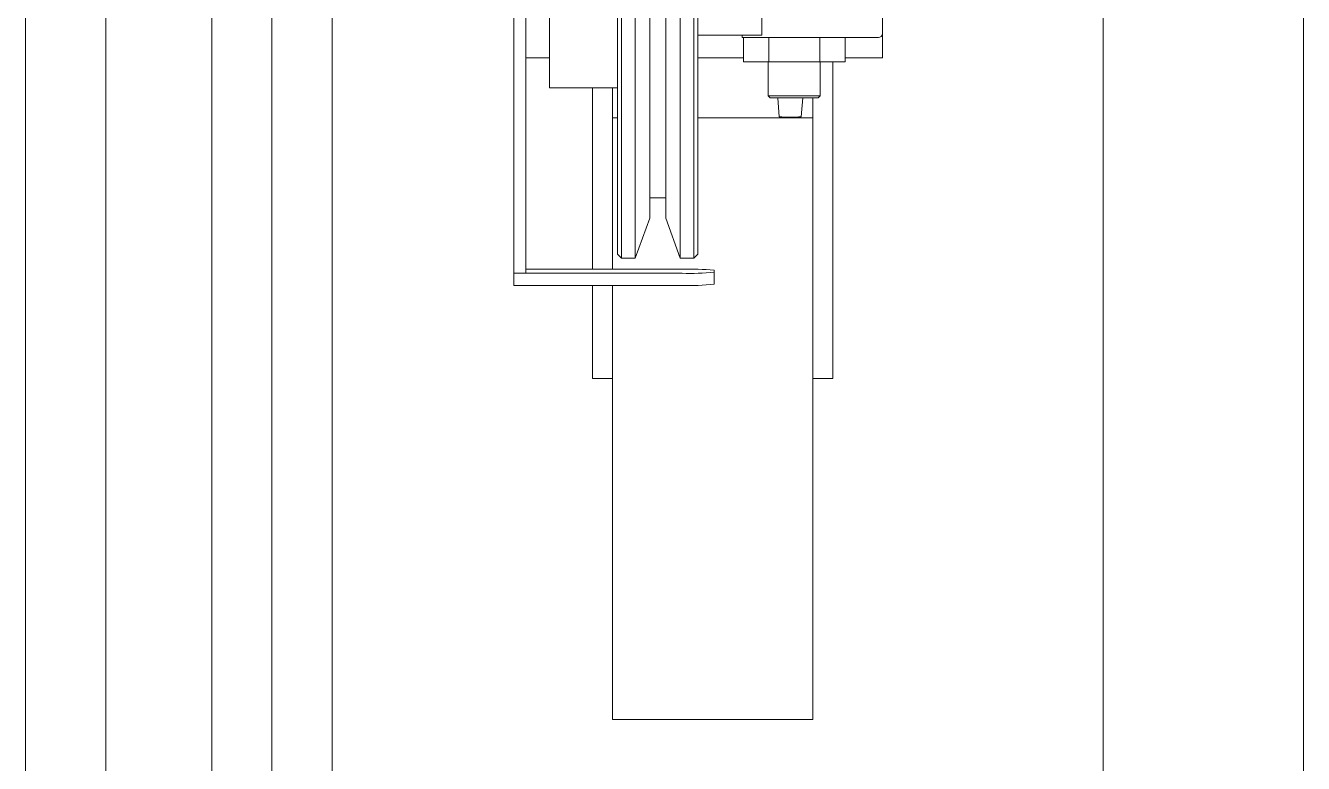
# Model space of a CAD drawing. Header units: millimetres. Extents: x -5 to 111, y -3 to 86.
# Drawn here: x 20.0985 to 20.4175, y 18.8605 to 19.0445 of the extents above; entities that cross this region are included whole.
import ezdxf

# ---------------------------------------------------------------- set-up
doc = ezdxf.new("R2010")
doc.units = ezdxf.units.MM
doc.linetypes.add('STRICHPUNKT2', pattern=[0.5, 0.25, -0.125, 0, -0.125])
doc.layers.add('A1I6----E-', color=3, linetype='Continuous', lineweight=25)

# ---------------------------------------------------------------- blocks, each defined once
blk = doc.blocks.new('Gruppe-455')
at = {"layer": 'A1I6----E-', "linetype": 'Continuous', "lineweight": 9}
for p, q in [((-30.55414458999239, -23.55610285796222), (-30.55414458999239, -23.24810285796132)), ((-30.55314458999149, -23.55710285796177), (-30.5531445899915, -23.24710285796177)), ((-30.54978429233461, -23.55710285796177), (-30.54978429233461, -23.24710285796177)), ((-30.53850488764929, -23.24710285798349), (-30.53850488764929, -23.55710285794006)), ((-30.53514458999239, -23.24710285796177), (-30.53514458999239, -23.55710285796177)), ((-30.54214458999892, -23.54710285796431), (-30.54214458999892, -23.25710285795923)), ((-30.5341445899915, -23.28413794080537), (-30.53414458999149, -23.55610285796222)), ((-30.57114458999195, -23.28960285796177), (-30.57114458999194, -23.51460285796177)), ((-30.54614458998496, -23.54710285796431), (-30.54614458998497, -23.2910319944038)), ((-30.58004978986033, -23.40776912128021), (-30.58004978986033, -23.56088855599543)), ((-30.57704978986033, -23.56088855599543), (-30.57704978986033, -23.43710285796178)), ((-30.51814458999194, -23.50148130001134), (-30.51814458999194, -23.48183714111357)), ((-30.48804978986032, -23.48210285796177), (-30.48804978986032, -23.50110285796178)), ((-30.53414458999149, -23.50148130001134), (-30.51814458999194, -23.50148130001134)), ((-30.52304978986032, -23.50148130001134), (-30.52304978986032, -23.50210285796177)), ((-30.51004978986033, -23.50210285796177), (-30.52304978986032, -23.50210285796177)), ((-30.52275149578249, -23.50810285796177), (-30.52275149578249, -23.50210285796177)), ((-30.51640064282141, -23.50810285796177), (-30.51640064282141, -23.50210285796177)), ((-30.48904978986032, -23.50210285796177), (-30.51004978986033, -23.50210285796177)), ((-30.50369893689924, -23.50210285796177), (-30.50369893689924, -23.50810285796177)), ((-30.49734808393816, -23.50810285796177), (-30.49734808393816, -23.50210285796177)), ((-30.48804978986032, -23.50110285796178), (-30.48804978986032, -23.50713636732409)), ((-30.57114458999194, -23.50713636732408), (-30.57704978986033, -23.50713636732409)), ((-30.52275149578249, -23.50713636732409), (-30.53414458999149, -23.50713636732408)), ((-30.51640064282141, -23.50810285796177), (-30.52275149578249, -23.50810285796177)), ((-30.51654978986032, -23.50810285796177), (-30.51654978986032, -23.51660285796177)), ((-30.50369893689924, -23.50810285796177), (-30.51640064282141, -23.50810285796177)), ((-30.49734808393816, -23.50810285796177), (-30.50369893689924, -23.50810285796177)), ((-30.50354978986033, -23.51660285796177), (-30.50354978986033, -23.50810285796177)), ((-30.50044458999193, -23.58713636732477), (-30.50044458999193, -23.50810285796177)), ((-30.48804978986032, -23.50713636732409), (-30.49734808393816, -23.50713636732409)), ((-30.57114458999194, -23.51460285796177), (-30.55414458999194, -23.51460285796177)), ((-30.56044458999193, -23.55987836172245), (-30.56044458999193, -23.51460285796177)), ((-30.55544458999193, -23.52213636732479), (-30.55544458999193, -23.51460285796177)), ((-30.5165497898599, -23.51660285796177), (-30.51604978986058, -23.517102857962)), ((-30.51654978986032, -23.51660285796177), (-30.50354978986075, -23.51660285796177)), ((-30.50404978986007, -23.517102857962), (-30.50354978986075, -23.51660285796177)), ((-30.51604978986058, -23.517102857962), (-30.50404978986007, -23.517102857962)), ((-30.51414694692719, -23.517102857962), (-30.51379978238004, -23.52182190913899)), ((-30.50829979734061, -23.52182190913899), (-30.50795263279345, -23.517102857962)), ((-30.50544458999194, -23.52213636732479), (-30.50544458999193, -23.51710285796201)), ((-30.55544458999194, -23.52213636732479), (-30.55544458999194, -23.55987836172245)), ((-30.55414458999239, -23.52213636732479), (-30.55544458999194, -23.52213636732479)), ((-30.50544458999195, -23.52213636732479), (-30.53414458999149, -23.52213636732479)), ((-30.50544458999194, -23.67213636732478), (-30.50544458999195, -23.52213636732479)), ((-30.54614458999194, -23.54210285796177), (-30.54214458999194, -23.54210285796177)), ((-30.54978429233461, -23.55710285794006), (-30.54614458998496, -23.54710285796431)), ((-30.54214458999892, -23.54710285796431), (-30.53850488764929, -23.55710285794006)), ((-30.55414458999239, -23.55610285796222), (-30.55314458999149, -23.55710285796132)), ((-30.55314458999149, -23.55710285796177), (-30.54978429233461, -23.55710285796177)), ((-30.53850488764929, -23.55710285796177), (-30.53514458999239, -23.55710285796177)), ((-30.53514458999239, -23.55710285796132), (-30.53414458999149, -23.55610285796222)), ((-30.57704978986033, -23.56088855599543), (-30.58004978986033, -23.56088855599543)), ((-30.58004978986033, -23.56088855599543), (-30.58004978986033, -23.56388696868811)), ((-30.57704978986033, -23.55987836172245), (-30.53804978986032, -23.55987836172244)), ((-30.53804978986032, -23.56088855599543), (-30.57704978986033, -23.56088855599543)), ((-30.53004978986032, -23.56013856778587), (-30.53004978986032, -23.56062834993201)), ((-30.53004978986032, -23.56362676262469), (-30.53004978986032, -23.56062834993201)), ((-30.53804978986032, -23.56388696868811), (-30.58004978986033, -23.56388696868811)), ((-30.56044458999193, -23.58713636732477), (-30.56044458999193, -23.56388696868811)), ((-30.55544458999194, -23.56388696868811), (-30.55544458999194, -23.67213636732478)), ((-30.55544458999193, -23.58713636732477), (-30.56044458999193, -23.58713636732477)), ((-30.50044458999193, -23.58713636732477), (-30.50544458999193, -23.58713636732477)), ((-30.55544458999194, -23.67213636732478), (-30.50544458999194, -23.67213636732478))]:
    blk.add_line(p, q, dxfattribs=at)
for centre, radius, start, end in [((-30.48904978986032, -23.50110285796177), 0.001, 270, 359.9999999997916), ((-30.51104978986032, -23.49003376784518), 0.0319068705104929, 265.0556513163685, 274.9443486836315), ((-30.53605190571017, -23.62156324402365), 0.06171722811007628, 84.41905724721319, 91.8550789675402), ((-30.53605190571017, -23.49920367369374), 0.06171722811056794, 268.1449210324746, 275.5809427527425), ((-30.53605190571019, -23.50220208638648), 0.06171722811050202, 268.1449210324861, 275.5809427527615)]:
    blk.add_arc(centre, radius, start, end, dxfattribs=at)
blk = doc.blocks.new('Gruppe-457')
at = {"layer": 'A1I6----E-', "linetype": 'Continuous', "lineweight": 9}
blk.add_line((-30.43294458999202, -24.33860285796176), (-30.43294458999204, -21.91360285796176), dxfattribs=at)
blk = doc.blocks.new('Gruppe-465')
at = {"layer": 'A1I6----E-', "linetype": 'Continuous', "lineweight": 9}
for p, q in [((-30.70194458999204, -22.18860285796174), (-30.70194458999201, -24.06360285796178)), ((-30.68194458999201, -24.06360285796177), (-30.68194458999204, -22.18860285796174)), ((-30.65544458999202, -24.06360285796176), (-30.65544458999204, -22.18860285796176)), ((-30.65544458999204, -22.18860285796175), (-30.65544458999202, -24.06360285796177))]:
    blk.add_line(p, q, dxfattribs=at)
blk.add_lwpolyline([(-30.62544458999204, -22.18860285796175), (-30.64044458999204, -22.18860285796175), (-30.64044458999201, -24.06360285796177), (-30.62544458999202, -24.06360285796177)], close=True, dxfattribs=at)
blk = doc.blocks.new('Gruppe-466')
at = {"layer": 'A1I6----E-', "linetype": 'STRICHPUNKT2', "lineweight": 9}
blk.add_line((-30.38294458999201, -24.33860285796176), (-30.38294458999201, -21.91360285796176), dxfattribs=at)
at = {"layer": 'A1I6----E-'}
for name in ['Gruppe-457', 'Gruppe-465', 'Gruppe-455']:
    blk.add_blockref(name, (0, 0), dxfattribs=at)

msp = doc.modelspace()

# ---------------------------------------------------------------- block references
at = {"layer": 'A1I6----E-'}
msp.add_blockref('Gruppe-466', (50.80044558999202, 42.54360285796177), dxfattribs=at)

doc.saveas('drawing.dxf')
